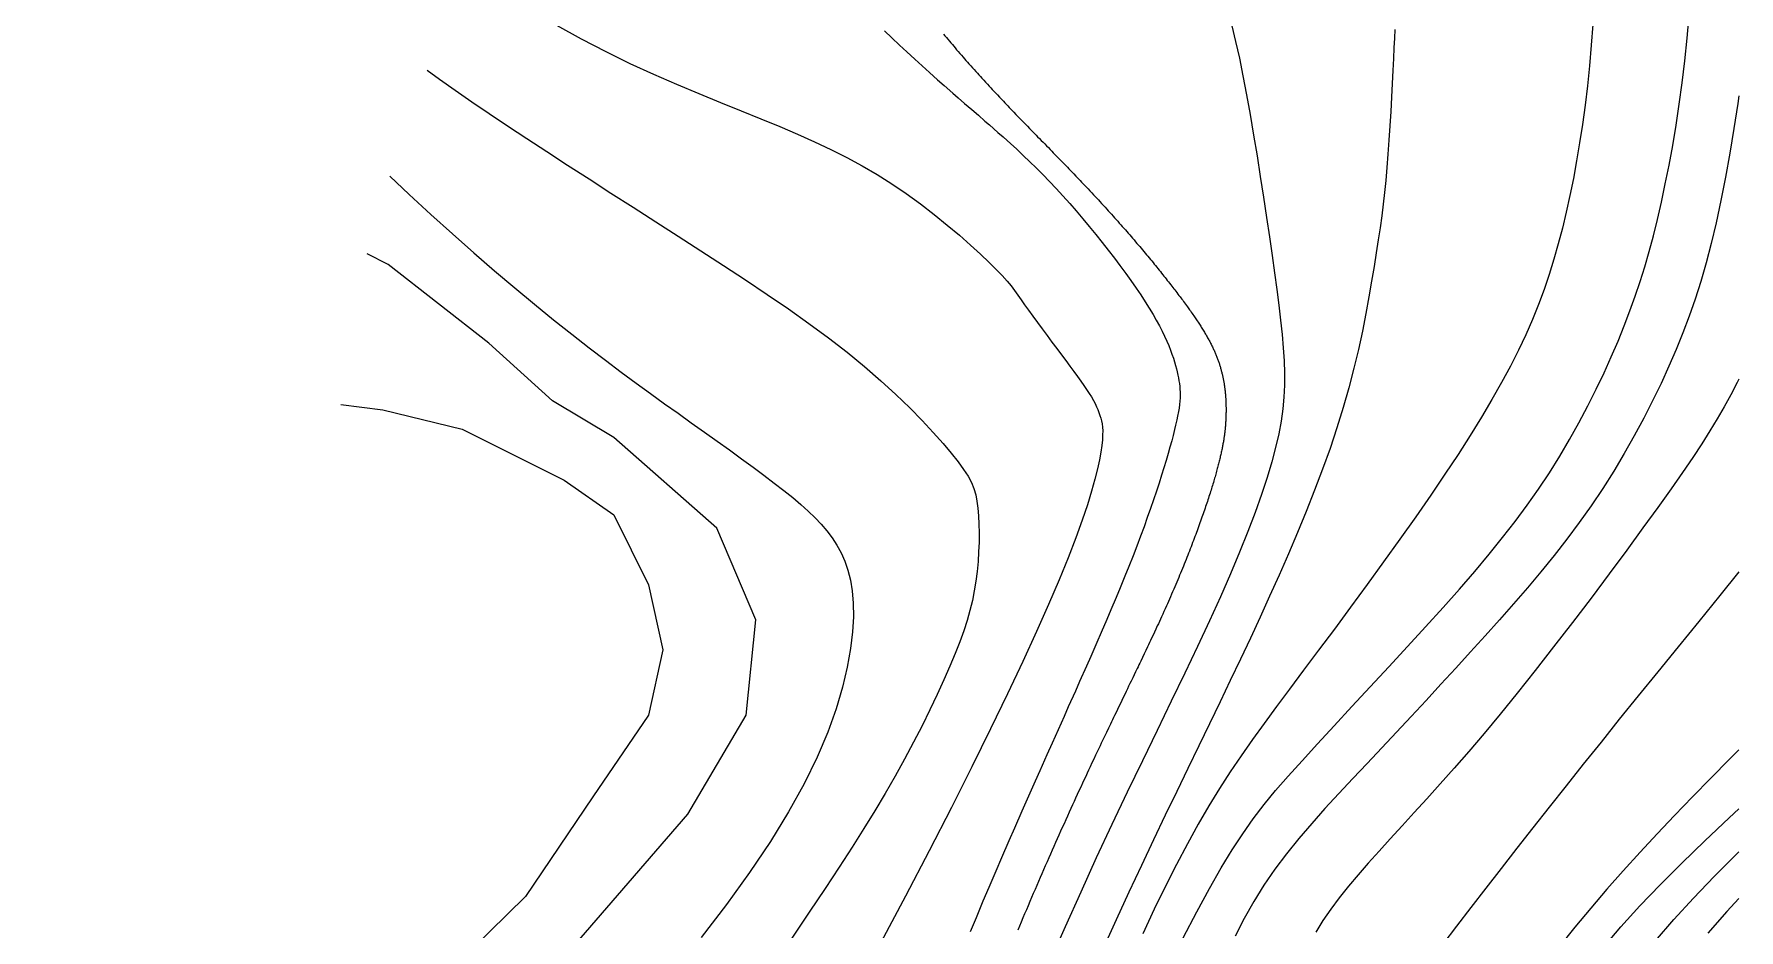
# Model space of a CAD drawing. Header units: metres. Extents: x 241192 to 243928, y 277833 to 281309.
# Drawn here: x 243837.9 to 243928.1, y 280965 to 281012.4 of the extents above; entities that cross this region are included whole.
import ezdxf

# ---------------------------------------------------------------- set-up
doc = ezdxf.new("R2010")
doc.units = ezdxf.units.M
doc.layers.add('TERRAIN_CONTOUR_1M', color=3, linetype='Continuous')
doc.layers.add('TERRAIN_CONTOUR_5M_SUPPLEMENT', color=4, linetype='Continuous')

msp = doc.modelspace()

# ---------------------------------------------------------------- linework, layer by layer
at = {"layer": 'TERRAIN_CONTOUR_1M'}
for points in [[(243865.551, 281012.839, 39), (243866.865, 281012.11, 39), (243868.163, 281011.438, 39), (243869.439, 281010.819, 39), (243870.687, 281010.247, 39), (243871.905, 281009.716, 39), (243873.086, 281009.221, 39), (243874.227, 281008.755, 39), (243875.323, 281008.314, 39), (243876.37, 281007.89, 39), (243877.364, 281007.479, 39), (243878.309, 281007.074, 39), (243879.213, 281006.67, 39), (243880.079, 281006.261, 39), (243880.915, 281005.84, 39), (243881.726, 281005.401, 39), (243882.517, 281004.939, 39), (243883.295, 281004.448, 39), (243884.062, 281003.924, 39), (243884.813, 281003.377, 39), (243885.538, 281002.818, 39), (243886.227, 281002.261, 39), (243886.872, 281001.716, 39), (243887.463, 281001.197, 39), (243887.991, 281000.715, 39), (243888.448, 281000.282, 39), (243888.827, 280999.907, 39), (243889.138, 280999.581, 39), (243889.394, 280999.294, 39), (243889.609, 280999.035, 39), (243889.796, 280998.792, 39), (243889.969, 280998.553, 39), (243890.141, 280998.307, 39), (243890.324, 280998.043, 39), (243890.53, 280997.752, 39), (243890.757, 280997.438, 39), (243890.999, 280997.106, 39), (243891.253, 280996.763, 39), (243891.511, 280996.414, 39), (243891.771, 280996.066, 39), (243892.027, 280995.724, 39), (243892.274, 280995.394, 39), (243892.507, 280995.082, 39), (243892.727, 280994.788, 39), (243892.932, 280994.51, 39), (243893.123, 280994.249, 39), (243893.3, 280994.004, 39), (243893.462, 280993.773, 39), (243893.609, 280993.556, 39), (243893.742, 280993.352, 39), (243893.859, 280993.16, 39), (243893.963, 280992.98, 39), (243894.053, 280992.808, 39), (243894.133, 280992.645, 39), (243894.201, 280992.488, 39), (243894.261, 280992.335, 39), (243894.312, 280992.186, 39), (243894.357, 280992.038, 39), (243894.396, 280991.889, 39), (243894.426, 280991.733, 39), (243894.448, 280991.563, 39), (243894.459, 280991.371, 39), (243894.456, 280991.15, 39), (243894.439, 280990.894, 39), (243894.406, 280990.594, 39), (243894.354, 280990.244, 39), (243894.281, 280989.836, 39), (243894.181, 280989.361, 39), (243894.048, 280988.813, 39), (243893.874, 280988.181, 39), (243893.652, 280987.457, 39), (243893.376, 280986.634, 39), (243893.039, 280985.702, 39), (243892.633, 280984.652, 39), (243892.153, 280983.478, 39), (243891.596, 280982.174, 39), (243890.957, 280980.738, 39), (243890.235, 280979.165, 39), (243889.426, 280977.452, 39), (243888.527, 280975.595, 39), (243887.536, 280973.591, 39), (243886.45, 280971.437, 39), (243885.27, 280969.136, 39), (243884.019, 280966.733, 39), (243882.724, 280964.278, 39)], [(243901.289, 281012.811, 42), (243901.492, 281011.972, 42), (243901.689, 281011.088, 42), (243901.881, 281010.15, 42), (243902.072, 281009.152, 42), (243902.259, 281008.105, 42), (243902.444, 281007.025, 42), (243902.624, 281005.925, 42), (243902.798, 281004.821, 42), (243902.966, 281003.728, 42), (243903.127, 281002.659, 42), (243903.279, 281001.629, 42), (243903.422, 281000.651, 42), (243903.555, 280999.725, 42), (243903.675, 280998.846, 42), (243903.783, 280998.013, 42), (243903.875, 280997.221, 42), (243903.952, 280996.47, 42), (243904.012, 280995.754, 42), (243904.053, 280995.072, 42), (243904.074, 280994.418, 42), (243904.072, 280993.784, 42), (243904.044, 280993.156, 42), (243903.987, 280992.524, 42), (243903.897, 280991.876, 42), (243903.773, 280991.2, 42), (243903.61, 280990.485, 42), (243903.405, 280989.72, 42), (243903.157, 280988.893, 42), (243902.863, 280988.004, 42), (243902.523, 280987.051, 42), (243902.136, 280986.033, 42), (243901.702, 280984.95, 42), (243901.22, 280983.801, 42), (243900.688, 280982.585, 42), (243900.106, 280981.302, 42), (243899.475, 280979.95, 42), (243898.799, 280978.533, 42), (243898.084, 280977.052, 42), (243897.335, 280975.509, 42), (243896.558, 280973.907, 42), (243895.76, 280972.248, 42), (243894.946, 280970.535, 42), (243894.121, 280968.769, 42), (243893.292, 280966.955, 42), (243892.465, 280965.108, 42), (243891.647, 280963.245, 42)], [(243920.403, 281012.873, 44), (243920.316, 281011.776, 44), (243920.218, 281010.694, 44), (243920.107, 281009.632, 44), (243919.983, 281008.597, 44), (243919.847, 281007.59, 44), (243919.699, 281006.61, 44), (243919.539, 281005.656, 44), (243919.367, 281004.728, 44), (243919.184, 281003.825, 44), (243918.989, 281002.948, 44), (243918.784, 281002.094, 44), (243918.568, 281001.263, 44), (243918.337, 281000.45, 44), (243918.089, 280999.649, 44), (243917.82, 280998.855, 44), (243917.527, 280998.062, 44), (243917.205, 280997.265, 44), (243916.852, 280996.457, 44), (243916.464, 280995.634, 44), (243916.037, 280994.79, 44), (243915.569, 280993.921, 44), (243915.06, 280993.023, 44), (243914.507, 280992.092, 44), (243913.908, 280991.125, 44), (243913.261, 280990.118, 44), (243912.566, 280989.067, 44), (243911.82, 280987.968, 44), (243911.023, 280986.821, 44), (243910.188, 280985.639, 44), (243909.326, 280984.437, 44), (243908.451, 280983.231, 44), (243907.578, 280982.038, 44), (243906.718, 280980.873, 44), (243905.885, 280979.752, 44), (243905.093, 280978.691, 44), (243904.351, 280977.701, 44), (243903.656, 280976.77, 44), (243903.001, 280975.882, 44), (243902.379, 280975.021, 44), (243901.782, 280974.17, 44), (243901.204, 280973.313, 44), (243900.638, 280972.433, 44), (243900.077, 280971.513, 44), (243899.514, 280970.54, 44), (243898.946, 280969.508, 44), (243898.371, 280968.416, 44), (243897.786, 280967.261, 44), (243897.189, 280966.04, 44), (243896.577, 280964.751, 44)], [(243886.038, 281012.37, 41), (243886.109, 281012.283, 41), (243886.189, 281012.187, 41), (243886.268, 281012.091, 41), (243886.347, 281011.996, 41), (243886.427, 281011.9, 41), (243886.502, 281011.811, 41), (243886.578, 281011.721, 41), (243886.653, 281011.632, 41), (243886.729, 281011.543, 41), (243886.813, 281011.445, 41), (243886.897, 281011.347, 41), (243886.981, 281011.25, 41), (243887.066, 281011.152, 41), (243887.144, 281011.062, 41), (243887.223, 281010.972, 41), (243887.303, 281010.881, 41), (243887.382, 281010.792, 41), (243887.473, 281010.689, 41), (243887.564, 281010.587, 41), (243887.655, 281010.485, 41), (243887.746, 281010.383, 41), (243887.826, 281010.295, 41), (243887.906, 281010.207, 41), (243887.986, 281010.118, 41), (243888.066, 281010.031, 41), (243888.163, 281009.925, 41), (243888.261, 281009.819, 41), (243888.358, 281009.714, 41), (243888.455, 281009.608, 41), (243888.536, 281009.522, 41), (243888.617, 281009.435, 41), (243888.697, 281009.349, 41), (243888.778, 281009.263, 41), (243888.886, 281009.149, 41), (243888.993, 281009.036, 41), (243889.1, 281008.922, 41), (243889.207, 281008.809, 41), (243889.283, 281008.729, 41), (243889.359, 281008.649, 41), (243889.436, 281008.57, 41), (243889.512, 281008.49, 41), (243889.631, 281008.366, 41), (243889.75, 281008.242, 41), (243889.869, 281008.119, 41), (243889.989, 281007.995, 41), (243890.056, 281007.925, 41), (243890.124, 281007.855, 41), (243890.192, 281007.784, 41), (243890.26, 281007.714, 41), (243890.369, 281007.603, 41), (243890.478, 281007.491, 41), (243890.587, 281007.379, 41), (243890.696, 281007.267, 41), (243890.776, 281007.185, 41), (243890.856, 281007.102, 41), (243890.936, 281007.02, 41), (243891.016, 281006.938, 41), (243891.11, 281006.841, 41), (243891.205, 281006.744, 41), (243891.3, 281006.647, 41), (243891.394, 281006.55, 41), (243891.489, 281006.453, 41), (243891.583, 281006.356, 41), (243891.678, 281006.259, 41), (243891.773, 281006.162, 41), (243891.843, 281006.09, 41), (243891.913, 281006.018, 41), (243891.983, 281005.946, 41), (243892.053, 281005.874, 41), (243892.171, 281005.753, 41), (243892.288, 281005.632, 41), (243892.406, 281005.511, 41), (243892.523, 281005.389, 41), (243892.596, 281005.315, 41), (243892.668, 281005.24, 41), (243892.74, 281005.165, 41), (243892.812, 281005.09, 41), (243892.925, 281004.973, 41), (243893.037, 281004.856, 41), (243893.149, 281004.739, 41), (243893.261, 281004.621, 41), (243893.343, 281004.535, 41), (243893.425, 281004.449, 41), (243893.507, 281004.362, 41), (243893.589, 281004.276, 41), (243893.687, 281004.172, 41), (243893.784, 281004.068, 41), (243893.882, 281003.964, 41), (243893.979, 281003.86, 41), (243894.062, 281003.771, 41), (243894.144, 281003.682, 41), (243894.227, 281003.593, 41), (243894.309, 281003.504, 41), (243894.4, 281003.405, 41), (243894.49, 281003.306, 41), (243894.581, 281003.207, 41), (243894.671, 281003.108, 41), (243894.755, 281003.015, 41), (243894.839, 281002.921, 41), (243894.923, 281002.828, 41), (243895.007, 281002.735, 41), (243895.089, 281002.643, 41), (243895.171, 281002.552, 41), (243895.252, 281002.46, 41), (243895.334, 281002.368, 41), (243895.415, 281002.276, 41), (243895.496, 281002.184, 41), (243895.577, 281002.092, 41), (243895.658, 281002, 41), (243895.735, 281001.912, 41), (243895.811, 281001.823, 41), (243895.888, 281001.735, 41), (243895.964, 281001.647, 41), (243896.041, 281001.558, 41), (243896.117, 281001.469, 41), (243896.194, 281001.38, 41), (243896.27, 281001.291, 41), (243896.343, 281001.205, 41), (243896.416, 281001.119, 41), (243896.488, 281001.033, 41), (243896.561, 281000.947, 41), (243896.632, 281000.862, 41), (243896.704, 281000.777, 41), (243896.775, 281000.692, 41), (243896.846, 281000.607, 41), (243896.914, 281000.524, 41), (243896.983, 281000.441, 41), (243897.052, 281000.358, 41), (243897.12, 281000.274, 41), (243897.186, 281000.194, 41), (243897.252, 281000.114, 41), (243897.318, 281000.033, 41), (243897.383, 280999.952, 41), (243897.448, 280999.873, 41), (243897.512, 280999.793, 41), (243897.576, 280999.713, 41), (243897.64, 280999.633, 41), (243897.7, 280999.558, 41), (243897.759, 280999.483, 41), (243897.819, 280999.408, 41), (243897.878, 280999.333, 41), (243897.938, 280999.257, 41), (243897.998, 280999.18, 41), (243898.058, 280999.104, 41), (243898.118, 280999.027, 41), (243898.17, 280998.959, 41), (243898.223, 280998.892, 41), (243898.275, 280998.824, 41), (243898.327, 280998.756, 41), (243898.383, 280998.682, 41), (243898.439, 280998.609, 41), (243898.495, 280998.535, 41), (243898.551, 280998.462, 41), (243898.597, 280998.4, 41), (243898.644, 280998.338, 41), (243898.69, 280998.276, 41), (243898.736, 280998.214, 41), (243898.786, 280998.146, 41), (243898.837, 280998.077, 41), (243898.887, 280998.008, 41), (243898.937, 280997.939, 41), (243898.978, 280997.883, 41), (243899.018, 280997.827, 41), (243899.059, 280997.771, 41), (243899.099, 280997.714, 41), (243899.144, 280997.65, 41), (243899.189, 280997.586, 41), (243899.234, 280997.521, 41), (243899.279, 280997.457, 41), (243899.315, 280997.404, 41), (243899.351, 280997.352, 41), (243899.387, 280997.299, 41), (243899.423, 280997.246, 41), (243899.462, 280997.187, 41), (243899.502, 280997.127, 41), (243899.541, 280997.068, 41), (243899.58, 280997.008, 41), (243899.612, 280996.958, 41), (243899.644, 280996.909, 41), (243899.675, 280996.859, 41), (243899.707, 280996.809, 41), (243899.741, 280996.754, 41), (243899.775, 280996.699, 41), (243899.809, 280996.643, 41), (243899.842, 280996.588, 41), (243899.871, 280996.541, 41), (243899.899, 280996.493, 41), (243899.926, 280996.446, 41), (243899.954, 280996.398, 41), (243899.983, 280996.346, 41), (243900.012, 280996.295, 41), (243900.041, 280996.243, 41), (243900.07, 280996.191, 41), (243900.094, 280996.145, 41), (243900.119, 280996.1, 41), (243900.143, 280996.054, 41), (243900.167, 280996.007, 41), (243900.192, 280995.959, 41), (243900.216, 280995.91, 41), (243900.24, 280995.861, 41), (243900.264, 280995.812, 41), (243900.286, 280995.767, 41), (243900.307, 280995.722, 41), (243900.328, 280995.677, 41), (243900.349, 280995.632, 41), (243900.37, 280995.586, 41), (243900.39, 280995.539, 41), (243900.41, 280995.492, 41), (243900.43, 280995.446, 41), (243900.449, 280995.401, 41), (243900.467, 280995.356, 41), (243900.485, 280995.311, 41), (243900.503, 280995.266, 41), (243900.52, 280995.222, 41), (243900.537, 280995.177, 41), (243900.553, 280995.132, 41), (243900.569, 280995.086, 41), (243900.585, 280995.041, 41), (243900.601, 280994.996, 41), (243900.616, 280994.951, 41), (243900.631, 280994.906, 41), (243900.645, 280994.862, 41), (243900.659, 280994.818, 41), (243900.672, 280994.774, 41), (243900.685, 280994.73, 41), (243900.699, 280994.684, 41), (243900.711, 280994.639, 41), (243900.724, 280994.593, 41), (243900.736, 280994.548, 41), (243900.748, 280994.504, 41), (243900.759, 280994.461, 41), (243900.769, 280994.418, 41), (243900.78, 280994.374, 41), (243900.79, 280994.329, 41), (243900.801, 280994.283, 41), (243900.811, 280994.237, 41), (243900.82, 280994.192, 41), (243900.829, 280994.149, 41), (243900.838, 280994.106, 41), (243900.846, 280994.063, 41), (243900.854, 280994.02, 41), (243900.862, 280993.975, 41), (243900.87, 280993.929, 41), (243900.878, 280993.883, 41), (243900.885, 280993.837, 41), (243900.892, 280993.795, 41), (243900.898, 280993.753, 41), (243900.904, 280993.71, 41), (243900.91, 280993.668, 41), (243900.916, 280993.622, 41), (243900.922, 280993.576, 41), (243900.927, 280993.53, 41), (243900.933, 280993.484, 41), (243900.937, 280993.442, 41), (243900.941, 280993.4, 41), (243900.945, 280993.358, 41), (243900.949, 280993.316, 41), (243900.953, 280993.27, 41), (243900.957, 280993.224, 41), (243900.96, 280993.178, 41), (243900.964, 280993.132, 41), (243900.966, 280993.09, 41), (243900.969, 280993.049, 41), (243900.971, 280993.007, 41), (243900.973, 280992.966, 41), (243900.975, 280992.92, 41), (243900.977, 280992.874, 41), (243900.979, 280992.829, 41), (243900.98, 280992.783, 41), (243900.982, 280992.741, 41), (243900.983, 280992.699, 41), (243900.983, 280992.658, 41), (243900.984, 280992.616, 41), (243900.984, 280992.572, 41), (243900.985, 280992.529, 41), (243900.985, 280992.485, 41), (243900.984, 280992.441, 41), (243900.984, 280992.398, 41), (243900.984, 280992.354, 41), (243900.983, 280992.311, 41), (243900.982, 280992.267, 41), (243900.982, 280992.224, 41), (243900.98, 280992.181, 41), (243900.979, 280992.138, 41), (243900.978, 280992.094, 41), (243900.976, 280992.05, 41), (243900.974, 280992.006, 41), (243900.972, 280991.962, 41), (243900.97, 280991.917, 41), (243900.968, 280991.875, 41), (243900.965, 280991.832, 41), (243900.962, 280991.79, 41), (243900.96, 280991.747, 41), (243900.956, 280991.7, 41), (243900.952, 280991.654, 41), (243900.949, 280991.607, 41), (243900.944, 280991.56, 41), (243900.94, 280991.515, 41), (243900.936, 280991.47, 41), (243900.931, 280991.425, 41), (243900.926, 280991.38, 41), (243900.921, 280991.332, 41), (243900.915, 280991.283, 41), (243900.909, 280991.235, 41), (243900.903, 280991.187, 41), (243900.896, 280991.138, 41), (243900.89, 280991.089, 41), (243900.883, 280991.04, 41), (243900.875, 280990.991, 41), (243900.868, 280990.94, 41), (243900.86, 280990.89, 41), (243900.851, 280990.84, 41), (243900.843, 280990.789, 41), (243900.834, 280990.735, 41), (243900.824, 280990.681, 41), (243900.814, 280990.627, 41), (243900.804, 280990.574, 41), (243900.794, 280990.52, 41), (243900.783, 280990.467, 41), (243900.772, 280990.413, 41), (243900.761, 280990.36, 41), (243900.749, 280990.3, 41), (243900.736, 280990.24, 41), (243900.723, 280990.18, 41), (243900.709, 280990.12, 41), (243900.696, 280990.062, 41), (243900.683, 280990.005, 41), (243900.669, 280989.947, 41), (243900.656, 280989.89, 41), (243900.639, 280989.823, 41), (243900.623, 280989.756, 41), (243900.606, 280989.69, 41), (243900.589, 280989.623, 41), (243900.573, 280989.56, 41), (243900.557, 280989.497, 41), (243900.54, 280989.434, 41), (243900.523, 280989.371, 41), (243900.503, 280989.297, 41), (243900.483, 280989.224, 41), (243900.463, 280989.151, 41), (243900.442, 280989.078, 41), (243900.422, 280989.007, 41), (243900.402, 280988.936, 41), (243900.381, 280988.865, 41), (243900.361, 280988.795, 41), (243900.337, 280988.714, 41), (243900.313, 280988.633, 41), (243900.288, 280988.552, 41), (243900.264, 280988.472, 41), (243900.24, 280988.392, 41), (243900.215, 280988.313, 41), (243900.191, 280988.234, 41), (243900.166, 280988.155, 41), (243900.138, 280988.068, 41), (243900.111, 280987.981, 41), (243900.083, 280987.894, 41), (243900.054, 280987.807, 41), (243900.026, 280987.719, 41), (243899.997, 280987.63, 41), (243899.967, 280987.542, 41), (243899.938, 280987.454, 41), (243899.907, 280987.36, 41), (243899.875, 280987.266, 41), (243899.843, 280987.173, 41), (243899.811, 280987.079, 41), (243899.778, 280986.983, 41), (243899.744, 280986.886, 41), (243899.71, 280986.789, 41), (243899.676, 280986.693, 41), (243899.641, 280986.592, 41), (243899.605, 280986.492, 41), (243899.569, 280986.392, 41), (243899.533, 280986.292, 41), (243899.495, 280986.188, 41), (243899.456, 280986.083, 41), (243899.418, 280985.979, 41), (243899.379, 280985.875, 41), (243899.34, 280985.768, 41), (243899.3, 280985.662, 41), (243899.259, 280985.556, 41), (243899.219, 280985.449, 41), (243899.176, 280985.338, 41), (243899.134, 280985.226, 41), (243899.09, 280985.115, 41), (243899.047, 280985.004, 41), (243899.003, 280984.891, 41), (243898.959, 280984.779, 41), (243898.914, 280984.666, 41), (243898.869, 280984.554, 41), (243898.822, 280984.436, 41), (243898.775, 280984.318, 41), (243898.727, 280984.2, 41), (243898.679, 280984.082, 41), (243898.629, 280983.962, 41), (243898.58, 280983.842, 41), (243898.53, 280983.722, 41), (243898.48, 280983.602, 41), (243898.429, 280983.479, 41), (243898.377, 280983.357, 41), (243898.325, 280983.234, 41), (243898.273, 280983.112, 41), (243898.216, 280982.979, 41), (243898.159, 280982.846, 41), (243898.102, 280982.714, 41), (243898.044, 280982.582, 41), (243897.991, 280982.46, 41), (243897.937, 280982.339, 41), (243897.884, 280982.218, 41), (243897.83, 280982.097, 41), (243897.766, 280981.954, 41), (243897.702, 280981.811, 41), (243897.637, 280981.668, 41), (243897.572, 280981.526, 41), (243897.517, 280981.404, 41), (243897.461, 280981.282, 41), (243897.405, 280981.16, 41), (243897.349, 280981.038, 41), (243897.273, 280980.875, 41), (243897.197, 280980.712, 41), (243897.121, 280980.549, 41), (243897.044, 280980.386, 41), (243896.991, 280980.273, 41), (243896.938, 280980.16, 41), (243896.885, 280980.047, 41), (243896.831, 280979.934, 41), (243896.741, 280979.745, 41), (243896.651, 280979.555, 41), (243896.561, 280979.366, 41), (243896.471, 280979.177, 41), (243896.423, 280979.077, 41), (243896.376, 280978.978, 41), (243896.328, 280978.879, 41), (243896.28, 280978.779, 41), (243896.201, 280978.615, 41), (243896.123, 280978.451, 41), (243896.044, 280978.287, 41), (243895.965, 280978.123, 41), (243895.898, 280977.985, 41), (243895.832, 280977.847, 41), (243895.765, 280977.708, 41), (243895.698, 280977.57, 41), (243895.622, 280977.412, 41), (243895.546, 280977.253, 41), (243895.47, 280977.095, 41), (243895.393, 280976.937, 41), (243895.317, 280976.778, 41), (243895.241, 280976.62, 41), (243895.164, 280976.462, 41), (243895.088, 280976.303, 41), (243895.032, 280976.187, 41), (243894.977, 280976.072, 41), (243894.921, 280975.956, 41), (243894.866, 280975.84, 41), (243894.762, 280975.624, 41), (243894.658, 280975.407, 41), (243894.555, 280975.19, 41), (243894.451, 280974.974, 41), (243894.384, 280974.832, 41), (243894.317, 280974.691, 41), (243894.25, 280974.55, 41), (243894.183, 280974.408, 41), (243894.085, 280974.201, 41), (243893.987, 280973.993, 41), (243893.889, 280973.786, 41), (243893.791, 280973.578, 41), (243893.713, 280973.411, 41), (243893.635, 280973.244, 41), (243893.557, 280973.077, 41), (243893.479, 280972.91, 41), (243893.386, 280972.71, 41), (243893.294, 280972.511, 41), (243893.202, 280972.311, 41), (243893.11, 280972.112, 41), (243893.026, 280971.93, 41), (243892.943, 280971.748, 41), (243892.859, 280971.565, 41), (243892.776, 280971.383, 41), (243892.685, 280971.181, 41), (243892.593, 280970.978, 41), (243892.501, 280970.776, 41), (243892.41, 280970.573, 41), (243892.32, 280970.374, 41), (243892.231, 280970.174, 41), (243892.142, 280969.974, 41), (243892.053, 280969.774, 41), (243891.963, 280969.573, 41), (243891.874, 280969.371, 41), (243891.784, 280969.17, 41), (243891.695, 280968.968, 41), (243891.604, 280968.76, 41), (243891.512, 280968.551, 41), (243891.421, 280968.342, 41), (243891.33, 280968.134, 41), (243891.239, 280967.926, 41), (243891.149, 280967.719, 41), (243891.059, 280967.511, 41), (243890.969, 280967.303, 41), (243890.877, 280967.089, 41), (243890.785, 280966.875, 41), (243890.693, 280966.661, 41), (243890.602, 280966.447, 41), (243890.51, 280966.232, 41), (243890.418, 280966.017, 41), (243890.327, 280965.802, 41), (243890.235, 280965.587, 41), (243890.143, 280965.368, 41), (243890.051, 280965.15, 41), (243889.959, 280964.931, 41)], [(243909.913, 281012.606, 43), (243909.894, 281012.146, 43), (243909.87, 281011.637, 43), (243909.842, 281011.069, 43), (243909.811, 281010.437, 43), (243909.777, 281009.752, 43), (243909.74, 281009.028, 43), (243909.699, 281008.277, 43), (243909.654, 281007.515, 43), (243909.606, 281006.756, 43), (243909.554, 281006.012, 43), (243909.499, 281005.299, 43), (243909.439, 281004.626, 43), (243909.374, 281003.984, 43), (243909.302, 281003.361, 43), (243909.224, 281002.743, 43), (243909.138, 281002.118, 43), (243909.043, 281001.472, 43), (243908.937, 281000.794, 43), (243908.821, 281000.07, 43), (243908.691, 280999.289, 43), (243908.547, 280998.455, 43), (243908.384, 280997.572, 43), (243908.2, 280996.645, 43), (243907.992, 280995.679, 43), (243907.756, 280994.679, 43), (243907.49, 280993.65, 43), (243907.191, 280992.596, 43), (243906.856, 280991.523, 43), (243906.488, 280990.433, 43), (243906.091, 280989.331, 43), (243905.668, 280988.219, 43), (243905.224, 280987.1, 43), (243904.76, 280985.978, 43), (243904.282, 280984.855, 43), (243903.792, 280983.736, 43), (243903.293, 280982.621, 43), (243902.787, 280981.509, 43), (243902.271, 280980.396, 43), (243901.746, 280979.279, 43), (243901.212, 280978.153, 43), (243900.667, 280977.017, 43), (243900.112, 280975.865, 43), (243899.546, 280974.695, 43), (243898.968, 280973.503, 43), (243898.377, 280972.281, 43), (243897.77, 280971.023, 43), (243897.148, 280969.721, 43), (243896.508, 280968.367, 43), (243895.848, 280966.955, 43), (243895.166, 280965.476, 43), (243894.462, 280963.924, 43)], [(243858.713, 281010.466, 38), (243859.354, 281009.988, 38), (243860.187, 281009.392, 38), (243861.064, 281008.786, 38), (243861.986, 281008.164, 38), (243862.957, 281007.52, 38), (243863.977, 281006.849, 38), (243865.041, 281006.154, 38), (243866.143, 281005.438, 38), (243867.276, 281004.704, 38), (243868.435, 281003.956, 38), (243869.612, 281003.198, 38), (243870.803, 281002.432, 38), (243871.999, 281001.664, 38), (243873.195, 281000.894, 38), (243874.384, 281000.125, 38), (243875.558, 280999.356, 38), (243876.708, 280998.588, 38), (243877.829, 280997.821, 38), (243878.911, 280997.055, 38), (243879.948, 280996.29, 38), (243880.933, 280995.527, 38), (243881.857, 280994.767, 38), (243882.719, 280994.016, 38), (243883.515, 280993.284, 38), (243884.245, 280992.578, 38), (243884.905, 280991.907, 38), (243885.493, 280991.278, 38), (243886.008, 280990.7, 38), (243886.446, 280990.182, 38), (243886.808, 280989.727, 38), (243887.1, 280989.326, 38), (243887.331, 280988.965, 38), (243887.508, 280988.63, 38), (243887.64, 280988.308, 38), (243887.736, 280987.984, 38), (243887.804, 280987.646, 38), (243887.851, 280987.28, 38), (243887.886, 280986.875, 38), (243887.908, 280986.434, 38), (243887.917, 280985.964, 38), (243887.913, 280985.472, 38), (243887.894, 280984.963, 38), (243887.86, 280984.444, 38), (243887.811, 280983.922, 38), (243887.745, 280983.403, 38), (243887.662, 280982.891, 38), (243887.559, 280982.381, 38), (243887.433, 280981.864, 38), (243887.282, 280981.333, 38), (243887.104, 280980.78, 38), (243886.894, 280980.196, 38), (243886.652, 280979.573, 38), (243886.373, 280978.904, 38), (243886.056, 280978.183, 38), (243885.703, 280977.415, 38), (243885.316, 280976.605, 38), (243884.897, 280975.761, 38), (243884.448, 280974.89, 38), (243883.973, 280973.997, 38), (243883.472, 280973.091, 38), (243882.949, 280972.177, 38), (243882.403, 280971.258, 38), (243881.825, 280970.316, 38), (243881.201, 280969.33, 38), (243880.519, 280968.279, 38), (243879.767, 280967.141, 38), (243878.932, 280965.894, 38), (243878.001, 280964.516, 38)], [(243928.126, 281009.092, 46), (243928.069, 281008.688, 46), (243927.866, 281007.377, 46), (243927.647, 281006.073, 46), (243927.413, 281004.794, 46), (243927.169, 281003.559, 46), (243926.917, 281002.385, 46), (243926.657, 281001.286, 46), (243926.388, 281000.254, 46), (243926.108, 280999.277, 46), (243925.812, 280998.342, 46), (243925.499, 280997.437, 46), (243925.164, 280996.551, 46), (243924.806, 280995.67, 46), (243924.42, 280994.782, 46), (243924.005, 280993.878, 46), (243923.561, 280992.96, 46), (243923.087, 280992.031, 46), (243922.586, 280991.098, 46), (243922.057, 280990.163, 46), (243921.501, 280989.233, 46), (243920.918, 280988.311, 46), (243920.31, 280987.401, 46), (243919.677, 280986.508, 46), (243919.021, 280985.63, 46), (243918.343, 280984.763, 46), (243917.646, 280983.906, 46), (243916.93, 280983.055, 46), (243916.198, 280982.208, 46), (243915.452, 280981.362, 46), (243914.692, 280980.513, 46), (243913.922, 280979.661, 46), (243913.143, 280978.807, 46), (243912.359, 280977.952, 46), (243911.572, 280977.1, 46), (243910.785, 280976.254, 46), (243910.001, 280975.414, 46), (243909.222, 280974.584, 46), (243908.452, 280973.767, 46), (243907.692, 280972.963, 46), (243906.948, 280972.168, 46), (243906.221, 280971.378, 46), (243905.517, 280970.587, 46), (243904.838, 280969.791, 46), (243904.188, 280968.983, 46), (243903.572, 280968.16, 46), (243902.991, 280967.316, 46), (243902.45, 280966.446, 46), (243901.946, 280965.546, 46), (243901.475, 280964.614, 46)], [(243856.729, 281004.852, 37), (243857.763, 281003.874, 37), (243858.91, 281002.815, 37), (243860.048, 281001.788, 37), (243861.171, 281000.796, 37), (243862.274, 280999.843, 37), (243863.35, 280998.931, 37), (243864.393, 280998.065, 37), (243865.398, 280997.246, 37), (243866.36, 280996.479, 37), (243867.274, 280995.765, 37), (243868.143, 280995.1, 37), (243868.972, 280994.477, 37), (243869.766, 280993.891, 37), (243870.53, 280993.336, 37), (243871.269, 280992.805, 37), (243871.986, 280992.294, 37), (243872.688, 280991.795, 37), (243873.378, 280991.305, 37), (243874.053, 280990.824, 37), (243874.71, 280990.353, 37), (243875.344, 280989.894, 37), (243875.952, 280989.448, 37), (243876.531, 280989.018, 37), (243877.077, 280988.605, 37), (243877.585, 280988.209, 37), (243878.054, 280987.833, 37), (243878.484, 280987.471, 37), (243878.878, 280987.119, 37), (243879.238, 280986.771, 37), (243879.567, 280986.422, 37), (243879.866, 280986.067, 37), (243880.139, 280985.699, 37), (243880.387, 280985.315, 37), (243880.612, 280984.909, 37), (243880.811, 280984.471, 37), (243880.979, 280983.995, 37), (243881.112, 280983.471, 37), (243881.206, 280982.89, 37), (243881.258, 280982.246, 37), (243881.262, 280981.528, 37), (243881.215, 280980.728, 37), (243881.111, 280979.841, 37), (243880.939, 280978.864, 37), (243880.689, 280977.799, 37), (243880.348, 280976.648, 37), (243879.904, 280975.411, 37), (243879.345, 280974.089, 37), (243878.661, 280972.683, 37), (243877.838, 280971.195, 37), (243876.87, 280969.627, 37), (243875.767, 280967.99, 37), (243874.544, 280966.296, 37), (243873.214, 280964.555, 37)], [(243830.711, 280923.134, 36), (243833.336, 280928.353, 36), (243841.225, 280940.142, 36), (243847.693, 280948.171, 36), (243854.155, 280952.956, 36), (243861.67, 280958.545, 36), (243872.495, 280971.081, 36), (243875.591, 280976.326, 36), (243876.1, 280981.362, 36), (243874.043, 280986.21, 36), (243868.579, 280991.018, 36), (243865.345, 280992.948, 36), (243861.978, 280996.003, 36), (243856.65, 281000.169, 36), (243855.538, 281000.734, 36)], [(243928.126, 280994.106, 47), (243928.037, 280993.927, 47), (243927.696, 280993.274, 47), (243927.348, 280992.64, 47), (243926.984, 280992.009, 47), (243926.594, 280991.363, 47), (243926.165, 280990.686, 47), (243925.686, 280989.961, 47), (243925.146, 280989.169, 47), (243924.534, 280988.293, 47), (243923.837, 280987.317, 47), (243923.051, 280986.23, 47), (243922.187, 280985.051, 47), (243921.264, 280983.805, 47), (243920.3, 280982.519, 47), (243919.313, 280981.217, 47), (243918.321, 280979.927, 47), (243917.342, 280978.674, 47), (243916.395, 280977.483, 47), (243915.494, 280976.376, 47), (243914.639, 280975.349, 47), (243913.828, 280974.395, 47), (243913.055, 280973.507, 47), (243912.32, 280972.677, 47), (243911.618, 280971.896, 47), (243910.946, 280971.158, 47), (243910.3, 280970.455, 47), (243909.679, 280969.779, 47), (243909.083, 280969.125, 47), (243908.514, 280968.491, 47), (243907.973, 280967.871, 47), (243907.461, 280967.261, 47), (243906.98, 280966.657, 47), (243906.531, 280966.055, 47), (243906.116, 280965.451, 47), (243905.735, 280964.84, 47)], [(243928.126, 280983.899, 48), (243927.118, 280982.648, 48), (243926.01, 280981.284, 48), (243924.911, 280979.936, 48), (243923.837, 280978.618, 48), (243922.799, 280977.339, 48), (243921.797, 280976.099, 48), (243920.829, 280974.894, 48), (243919.891, 280973.721, 48), (243918.979, 280972.576, 48), (243918.091, 280971.455, 48), (243917.224, 280970.356, 48), (243916.374, 280969.274, 48), (243915.54, 280968.207, 48), (243914.726, 280967.16, 48), (243913.938, 280966.138, 48), (243913.183, 280965.146, 48), (243912.465, 280964.189, 48)], [(243928.126, 280974.476, 49), (243927.635, 280973.984, 49), (243926.64, 280972.979, 49), (243925.669, 280971.988, 49), (243924.722, 280971.008, 49), (243923.797, 280970.033, 49), (243922.893, 280969.06, 49), (243922.008, 280968.084, 49), (243921.14, 280967.1, 49), (243920.287, 280966.104, 49), (243919.448, 280965.091, 49), (243918.622, 280964.059, 49)], [(243923.706, 280964.379, 51), (243924.686, 280965.501, 51), (243925.724, 280966.631, 51), (243926.823, 280967.777, 51), (243927.984, 280968.943, 51), (243928.126, 280969.082, 51)], [(243928.126, 280966.613, 52), (243927.489, 280965.921, 52), (243926.487, 280964.784, 52)]]:
    msp.add_polyline3d(points, dxfattribs=at)
at = {"layer": 'TERRAIN_CONTOUR_5M_SUPPLEMENT'}
for points in [[(243898.718, 280964.534, 45), (243899.431, 280965.902, 45), (243900.103, 280967.14, 45), (243900.723, 280968.228, 45), (243901.304, 280969.185, 45), (243901.866, 280970.043, 45), (243902.426, 280970.831, 45), (243903.001, 280971.581, 45), (243903.611, 280972.322, 45), (243904.274, 280973.086, 45), (243905.007, 280973.903, 45), (243905.822, 280974.797, 45), (243906.708, 280975.757, 45), (243907.646, 280976.769, 45), (243908.617, 280977.815, 45), (243909.604, 280978.879, 45), (243910.586, 280979.944, 45), (243911.547, 280980.995, 45), (243912.468, 280982.015, 45), (243913.333, 280982.992, 45), (243914.144, 280983.928, 45), (243914.905, 280984.833, 45), (243915.619, 280985.713, 45), (243916.292, 280986.577, 45), (243916.927, 280987.433, 45), (243917.529, 280988.288, 45), (243918.101, 280989.15, 45), (243918.648, 280990.025, 45), (243919.169, 280990.91, 45), (243919.664, 280991.799, 45), (243920.133, 280992.687, 45), (243920.574, 280993.569, 45), (243920.988, 280994.438, 45), (243921.374, 280995.291, 45), (243921.731, 280996.121, 45), (243922.059, 280996.925, 45), (243922.362, 280997.711, 45), (243922.641, 280998.488, 45), (243922.902, 280999.265, 45), (243923.146, 281000.051, 45), (243923.377, 281000.856, 45), (243923.599, 281001.689, 45), (243923.814, 281002.559, 45), (243924.025, 281003.474, 45), (243924.231, 281004.433, 45), (243924.431, 281005.433, 45), (243924.622, 281006.472, 45), (243924.803, 281007.546, 45), (243924.972, 281008.654, 45), (243925.127, 281009.791, 45), (243925.267, 281010.956, 45), (243925.39, 281012.147, 45), (243925.496, 281013.361, 45)], [(243882.912, 281012.535, 40), (243883.305, 281012.164, 40), (243883.711, 281011.784, 40), (243884.099, 281011.424, 40), (243884.51, 281011.045, 40), (243884.899, 281010.689, 40), (243885.299, 281010.327, 40), (243885.722, 281009.947, 40), (243886.068, 281009.641, 40), (243886.52, 281009.243, 40), (243886.81, 281008.991, 40), (243887.15, 281008.697, 40), (243887.527, 281008.371, 40), (243887.877, 281008.069, 40), (243888.226, 281007.767, 40), (243888.462, 281007.562, 40), (243888.912, 281007.167, 40), (243889.187, 281006.923, 40), (243889.591, 281006.559, 40), (243889.888, 281006.287, 40), (243890.268, 281005.931, 40), (243890.583, 281005.629, 40), (243890.949, 281005.27, 40), (243891.288, 281004.929, 40), (243891.64, 281004.564, 40), (243891.992, 281004.189, 40), (243892.343, 281003.805, 40), (243892.71, 281003.395, 40), (243893.05, 281003.005, 40), (243893.41, 281002.583, 40), (243893.749, 281002.178, 40), (243894.093, 281001.758, 40), (243894.428, 281001.34, 40), (243894.75, 281000.931, 40), (243895.075, 281000.507, 40), (243895.37, 281000.116, 40), (243895.68, 280999.694, 40), (243895.944, 280999.325, 40), (243896.229, 280998.916, 40), (243896.468, 280998.563, 40), (243896.712, 280998.188, 40), (243896.916, 280997.863, 40), (243897.12, 280997.524, 40), (243897.293, 280997.221, 40), (243897.457, 280996.921, 40), (243897.601, 280996.642, 40), (243897.731, 280996.374, 40), (243897.849, 280996.118, 40), (243897.951, 280995.879, 40), (243898.045, 280995.644, 40), (243898.123, 280995.432, 40), (243898.198, 280995.212, 40), (243898.256, 280995.026, 40), (243898.313, 280994.825, 40), (243898.357, 280994.658, 40), (243898.397, 280994.49, 40), (243898.434, 280994.322, 40), (243898.465, 280994.171, 40), (243898.494, 280994.013, 40), (243898.515, 280993.878, 40), (243898.535, 280993.717, 40), (243898.547, 280993.578, 40), (243898.555, 280993.42, 40), (243898.556, 280993.268, 40), (243898.552, 280993.109, 40), (243898.54, 280992.936, 40), (243898.523, 280992.769, 40), (243898.496, 280992.568, 40), (243898.467, 280992.386, 40), (243898.423, 280992.15, 40), (243898.381, 280991.946, 40), (243898.319, 280991.673, 40), (243898.262, 280991.434, 40), (243898.182, 280991.12, 40), (243898.108, 280990.84, 40), (243898.014, 280990.496, 40), (243897.92, 280990.165, 40), (243897.81, 280989.792, 40), (243897.697, 280989.416, 40), (243897.571, 280989.013, 40), (243897.439, 280988.598, 40), (243897.298, 280988.167, 40), (243897.147, 280987.717, 40), (243896.989, 280987.26, 40), (243896.82, 280986.778, 40), (243896.645, 280986.292, 40), (243896.458, 280985.786, 40), (243896.259, 280985.259, 40), (243896.062, 280984.748, 40), (243895.842, 280984.189, 40), (243895.632, 280983.667, 40), (243895.383, 280983.059, 40), (243895.169, 280982.543, 40), (243894.896, 280981.896, 40), (243894.674, 280981.375, 40), (243894.378, 280980.69, 40), (243894.149, 280980.162, 40), (243893.827, 280979.427, 40), (243893.596, 280978.903, 40), (243893.237, 280978.093, 40), (243893.016, 280977.595, 40), (243892.639, 280976.751, 40), (243892.41, 280976.238, 40), (243892.096, 280975.534, 40), (243891.781, 280974.83, 40), (243891.51, 280974.225, 40), (243891.129, 280973.372, 40), (243890.887, 280972.828, 40), (243890.462, 280971.87, 40), (243890.184, 280971.241, 40), (243889.784, 280970.333, 40), (243889.489, 280969.658, 40), (243889.103, 280968.77, 40), (243888.8, 280968.067, 40), (243888.425, 280967.189, 40), (243888.121, 280966.47, 40), (243887.756, 280965.598, 40), (243887.449, 280964.856, 40)], [(243854.145, 280992.757, 35), (243856.355, 280992.473, 35), (243860.555, 280991.463, 35), (243865.953, 280988.759, 35), (243868.591, 280986.929, 35), (243870.422, 280983.214, 35), (243871.175, 280979.77, 35), (243870.422, 280976.326, 35), (243867.482, 280971.992, 35), (243863.904, 280966.722, 35), (243854.34, 280957.317, 35), (243849.629, 280953.618, 35), (243842.773, 280944.919, 35), (243838.47, 280939.599, 35), (243829.902, 280926.634, 35), (243828.605, 280924.744, 35)], [(243920.935, 280964.008, 50), (243921.878, 280965.109, 50), (243922.885, 280966.217, 50), (243923.959, 280967.342, 50), (243925.103, 280968.489, 50), (243926.321, 280969.668, 50), (243927.614, 280970.886, 50), (243928.126, 280971.358, 50)]]:
    msp.add_polyline3d(points, dxfattribs=at)

doc.saveas('drawing.dxf')
